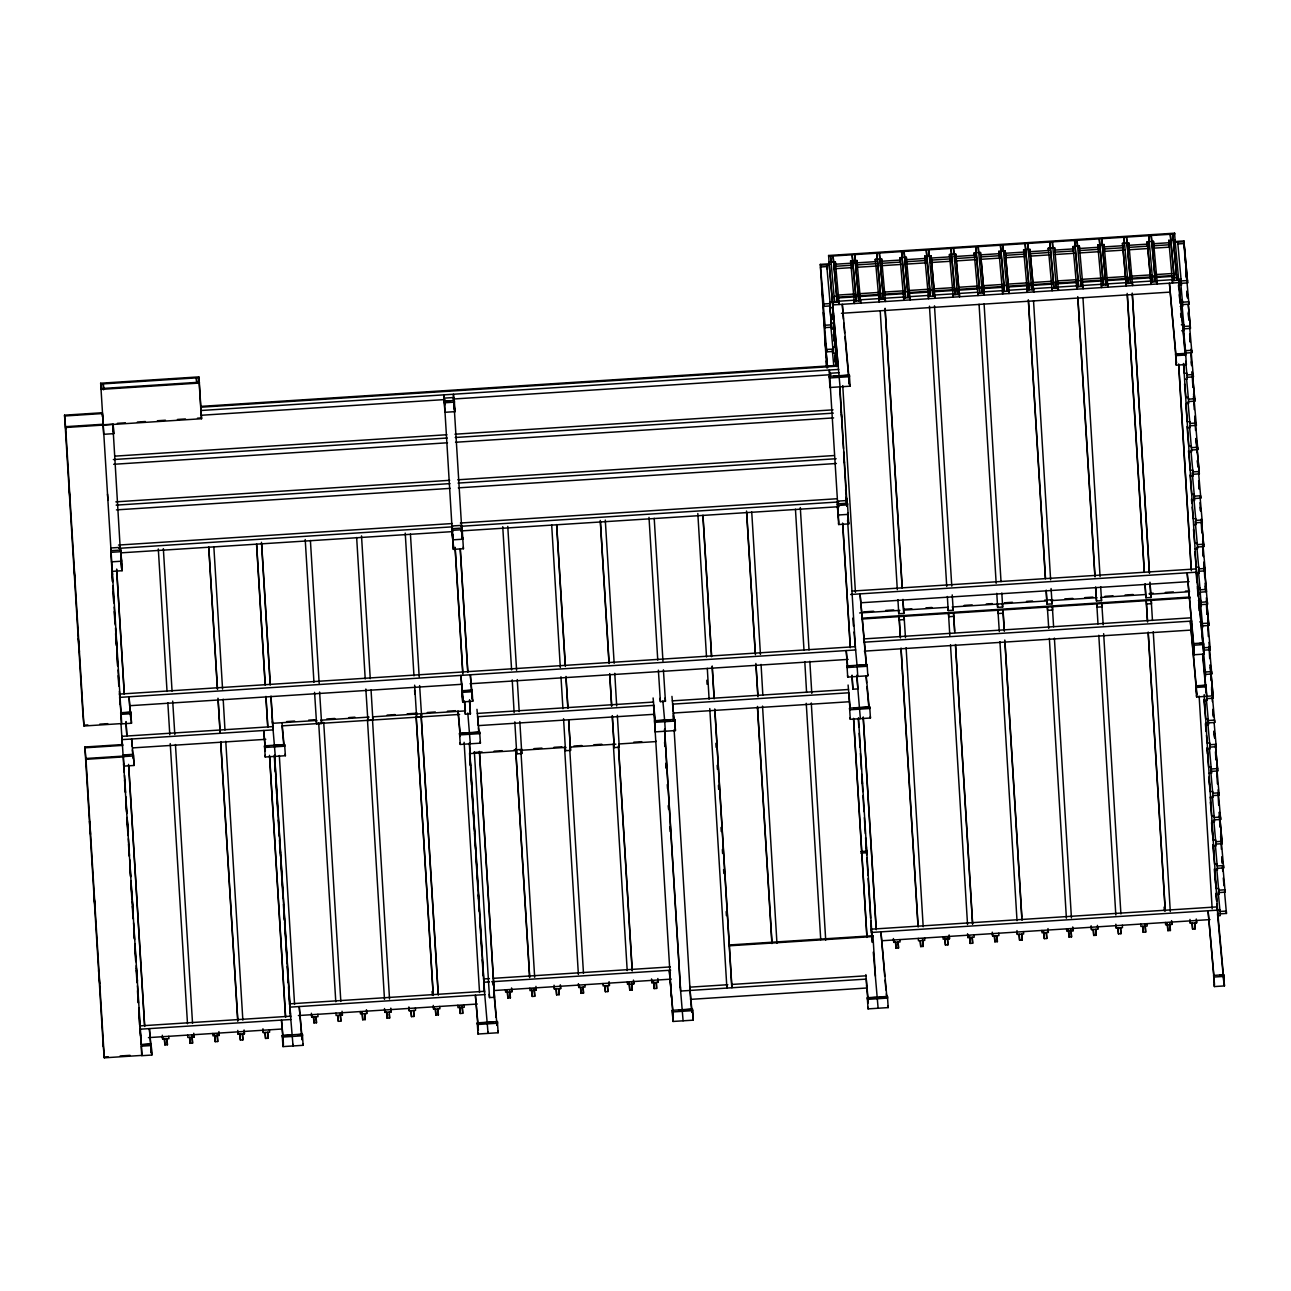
<?xml version="1.0" encoding="UTF-8"?>
<svg xmlns="http://www.w3.org/2000/svg" width="1291" height="1291" viewBox="0 0 1291 1291"><rect width="100%" height="100%" fill="white"/><g stroke="black" fill="none" stroke-linecap="round" stroke-linejoin="round"><path stroke-width="1.5" d="M828.612 255.489L1174.616 233.171L1174.681 233.994L828.677 256.296L828.612 255.489L829.193 264.623M832.711 302.514L839.005 302.11L839.15 304.482L835.342 261.847L829.048 262.251L833.405 313.81M850.608 260.863L856.901 260.459L860.71 303.095L860.564 300.722L854.271 301.126L854.416 303.498L850.608 260.863L850.753 263.235M875.33 259.265L881.624 258.862L885.432 301.513L885.287 299.125L878.993 299.528L879.139 301.916L875.33 259.265L875.476 261.637M900.037 257.667L906.33 257.264L910.139 299.915L909.994 297.527L903.7 297.947L903.845 300.319L900.037 257.667L900.182 260.056M924.905 258.458L924.759 256.086L931.053 255.683L934.862 298.318L931.053 255.683M949.611 256.861L949.466 254.488L955.76 254.085L959.568 296.72L955.76 254.085M974.334 255.279L974.189 252.891L980.482 252.487L984.291 295.139L980.482 252.487M999.04 253.681L998.895 251.293L1005.189 250.89L1008.997 293.541M1023.763 252.084L1023.618 249.712L1029.911 249.308L1033.72 291.944L1029.911 249.308M1048.324 248.114L1054.618 247.711L1058.426 290.362L1058.281 287.974L1052.004 288.377L1052.149 290.765L1048.324 248.114L1048.486 250.486M1073.047 246.516L1079.341 246.113L1083.149 288.764L1083.004 286.376L1076.71 286.796L1076.855 289.168L1073.047 246.516L1073.192 248.905M1097.77 244.935L1104.047 244.515L1107.856 287.167L1107.71 284.795L1101.433 285.198L1101.578 287.57L1097.77 244.935L1097.915 247.307M1122.476 243.337L1128.77 242.934L1132.578 285.569L1132.433 283.197L1126.139 283.6L1122.476 243.337L1126.285 285.989L1126.139 283.6M1147.199 241.74L1153.476 241.336L1157.301 283.988L1157.139 281.599L1150.862 282.003L1147.199 241.74L1151.007 284.391L1150.862 282.003M1168.904 242.724L1168.758 240.352L1175.052 239.948L1185.332 353.669L1175.891 354.283L1169.42 283.197L1176.44 363.207L1175.891 354.283M826.676 367.854L820.301 264.381L829.742 263.767M1175.117 241.498L1183.928 240.933L1184.008 241.756L1175.197 242.321M829.823 264.59L820.382 265.204L820.301 264.381M833.712 264.332L875.895 261.621M881.931 261.234L900.005 260.072M906.024 259.669L926.115 258.378M930.133 258.119L950.224 256.828M954.243 256.57L976.335 255.15M980.353 254.892L1000.444 253.585M1004.463 253.326L1026.555 251.906M1030.573 251.648L1048.647 250.486M1054.666 250.099L1072.756 248.921M1078.776 248.534L1098.867 247.243M1102.885 246.984L1122.976 245.693M1126.995 245.435L1149.087 244.015M1153.105 243.757L1169.178 242.708M826.789 266.575L820.495 266.979L823.997 306.338L830.291 305.935M1177.828 243.951L1184.121 243.547L1187.478 280.518L1187.623 282.907L1181.33 283.31M833.905 266.398L851.979 265.22M855.998 264.962L876.089 263.671M882.108 263.283L900.182 262.121M906.217 261.734L926.309 260.443M930.327 260.169L950.402 258.878M956.437 258.49L976.529 257.199M980.531 256.941L1000.622 255.65M1004.64 255.392L1024.731 254.085M1028.749 253.827L1048.841 252.536M1054.86 252.148L1072.934 250.987M1078.969 250.599L1099.061 249.292M1103.063 249.034L1123.154 247.743M1129.189 247.356L1149.264 246.065M1153.283 245.806L1169.356 244.774M834.051 268.77L852.125 267.608M856.143 267.35L876.234 266.043M880.252 265.785L902.344 264.365M906.363 264.106L926.454 262.815M930.472 262.557L952.564 261.137M956.583 260.879L976.674 259.572M980.692 259.313L1000.767 258.022M1004.785 257.764L1024.876 256.473M1028.895 256.215L1048.986 254.908M1055.005 254.521L1075.096 253.23M1079.115 252.971L1099.206 251.68M1105.225 251.293L1125.316 250.002M1129.335 249.744L1149.41 248.437M1153.428 248.179L1169.501 247.146M836.52 295.155L854.594 293.993M858.612 293.735L878.703 292.428M882.721 292.169L902.812 290.878M908.832 290.491L928.923 289.2M934.942 288.813L953.032 287.651M959.052 287.248L979.143 285.957M983.161 285.698L1003.236 284.407M1007.254 284.149L1027.346 282.858M1031.364 282.6L1051.455 281.293M1057.474 280.905L1077.565 279.614M1081.584 279.356L1101.675 278.065M1105.693 277.807L1125.768 276.516M1131.804 276.113L1151.895 274.822M1155.913 274.563L1171.97 273.531M836.746 296.284L833.082 256.021L837.117 302.239L836.746 296.284L834.228 296.446L834.599 302.401L830.565 256.183L830.936 262.121M855.804 295.058L856.159 300.997L852.141 254.795L855.804 295.058L858.321 294.897L858.676 300.835L854.658 254.634L858.321 294.897M880.51 293.46L880.882 299.415L876.847 253.197L880.51 293.46L883.028 293.299L883.399 299.254L879.365 253.036L883.028 293.299M905.233 291.879L905.588 297.818L901.57 251.6L905.233 291.879L907.751 291.718L908.106 297.656L904.087 251.438L907.751 291.718M929.94 290.281L930.311 296.22L926.276 250.018L929.94 290.281L932.457 290.12L932.828 296.059M954.662 288.684L955.017 294.638L950.999 248.421L954.662 288.684L957.18 288.522L957.535 294.477L953.516 248.259L953.871 254.198M979.369 287.086L979.74 293.041L975.706 246.823L979.369 287.086L981.886 286.925L982.257 292.879L978.223 246.662L978.594 252.616M1004.091 285.505L1004.446 291.443L1000.428 245.225L1004.091 285.505L1006.609 285.343L1006.964 291.282L1002.946 245.064L1003.301 251.019M1028.798 283.907L1029.169 289.846L1025.135 243.644L1028.798 283.907L1031.315 283.746L1031.687 289.684L1027.652 243.483L1028.023 249.421M1053.521 282.309L1053.892 288.264L1049.857 242.046L1053.521 282.309L1056.038 282.148L1056.393 288.103L1052.375 241.885L1052.73 247.824M1078.227 280.728L1078.598 286.667L1074.564 240.449L1078.227 280.728L1080.745 280.55L1081.116 286.505L1077.081 240.287L1077.452 246.242M1102.95 279.13L1103.321 285.069L1099.287 238.867L1102.95 279.13L1105.467 278.969L1105.822 284.908L1101.917 240.675M1130.174 277.371L1126.51 237.108L1130.545 283.326L1130.174 277.371L1127.656 277.533L1128.027 283.487L1123.993 237.27L1124.364 243.208M1154.896 275.774L1151.233 235.511L1155.267 281.728L1154.896 275.774L1152.379 275.935L1152.75 281.89L1148.716 235.672L1149.087 241.627M1173.955 274.547L1174.31 280.502L1170.292 234.284L1173.955 274.547L1176.472 274.386L1176.827 280.341L1172.793 234.123L1176.472 274.386M836.713 297.204L854.787 296.042M858.337 295.817L880.462 294.38M882.899 294.235L905.007 292.799M908.622 292.573L929.1 291.25M933.119 290.991L1003.43 286.457M1007.19 286.215L1027.539 284.908M1031.331 284.666L1053.65 283.229M1057.49 282.971L1077.759 281.664M1081.632 281.422L1101.852 280.115M1107.775 279.727L1172.163 275.58M838.295 297.931L854.384 296.898M858.402 296.64L880.543 295.203M884.561 294.945L904.668 293.654M908.703 293.396L928.81 292.089M934.845 291.701L977.093 288.99M983.129 288.603L1003.252 287.296M1007.27 287.038L1027.394 285.747M1031.412 285.489L1053.537 284.052M1057.571 283.794L1077.678 282.503M1081.697 282.245L1101.82 280.938M1107.856 280.55L1150.103 277.839M1156.139 277.452L1172.228 276.403M1172.309 277.968L1176.327 277.71M838.585 301.223L854.69 300.174M858.709 299.915L878.816 298.624M884.851 298.237L904.975 296.946M908.993 296.688L929.117 295.381M933.135 295.123L953.258 293.832M959.294 293.444L977.4 292.266M1003.543 290.588L983.435 291.879L983.064 288.603L983.306 292.621M1007.577 290.33L1027.684 289.023L1027.458 285.731L1027.701 289.749M1033.72 288.635L1051.826 287.473M1057.862 287.086L1077.985 285.795M1082.003 285.537L1126.252 282.681M1132.288 282.293L1150.394 281.115M1156.429 280.728L1172.535 279.695M934.716 295.946L928.423 296.349L928.568 298.721L924.759 256.086M959.423 294.348L953.129 294.751L953.291 297.14L949.466 254.488M984.145 292.75L977.852 293.154L977.997 295.542L974.189 252.891M1008.852 291.169L1002.574 291.572L1002.72 293.945L998.895 251.293M1033.575 289.571L1027.281 289.975L1027.426 292.347L1023.618 249.712M1187.478 280.518L1181.184 280.922L1177.715 242.159M832.856 304.902L1178.861 282.6M832.921 307.548L830.403 307.71L830.032 301.771L832.55 301.61L836.439 366.579M1178.925 285.246L1181.443 285.085L1181.087 279.146L1178.57 279.308L1180.039 303.401M841.442 313.293L1169.356 292.153M829.742 305.531L831.339 323.04L833.857 322.879L832.437 307.306M821.802 288.248L825.304 327.607L831.598 327.204M1182.637 304.579L1188.93 304.176L1188.785 301.787L1182.491 302.191L1180.716 282.729M831.356 325.09L831.711 328.979L834.228 328.818L833.873 324.929M1180.232 306.516L1182.75 306.354L1182.378 300.416L1179.861 300.577L1179.328 294.735M100.666 383.217L198.814 376.891L199.379 383.056L101.231 389.382L100.666 383.217L121.709 723.573L83.963 726.01L82.769 712.132M100.746 384.04L198.879 377.714M101.15 388.559L199.298 382.233L201.557 418.736L65.68 427.499M1181.346 324.816L1183.863 324.654L1184.234 330.609L1181.717 330.77M1184.121 328.818L1190.415 328.414L1190.27 326.042L1183.976 326.445L1181.846 303.078M823.287 312.487L826.789 351.846L833.082 351.442M835.713 353.072L833.195 353.234L832.824 347.279L835.342 347.118L833.566 327.656M82.914 714.504L64.55 415.169L102.296 412.733L103.425 425.062M200.831 406.391L838.343 365.288M64.631 415.992L102.376 413.556M200.912 407.214L838.424 366.111M201.218 410.49L838.73 369.404M444.265 398.128L453.69 397.531M829.58 373.293L839.021 372.696M201.509 415.25L444.846 399.565M452.883 399.048L830.968 374.68M1185.606 353.056L1191.9 352.653L1191.754 350.281L1185.461 350.684L1183.508 329.27M444.233 401.146L454.287 400.5L454.448 402.147L444.378 402.792L444.233 401.146L444.814 410.667L444.959 412.297L455.029 411.651L454.287 400.5M829.242 376.327L849.365 375.036L849.526 376.682L829.387 377.973L829.242 376.327L829.968 387.494L850.107 386.187L849.365 375.036M1185.622 353.363L1175.568 354.008L1176.295 365.159L1186.364 364.514L1185.348 348.893M453.351 549.369L452.044 528.697L462.113 528.051L463.421 548.723L453.351 549.369L443.959 394.852L444.556 401.42L450.22 401.065M833.663 376.343L848.752 375.374L849.3 384.282L844.992 336.903M103.345 424.239L65.599 426.675L83.963 726.01M117.368 423.335L125.372 422.819M137.395 422.044L145.399 421.528M157.421 420.753L165.426 420.237M177.448 419.462L185.468 418.946M197.475 418.171L201.477 417.913M103.086 424.787L113.156 424.142L113.737 433.647L103.667 434.309L102.941 423.141M1175.714 355.654L1185.784 355.009L1185.364 350.958M1187.091 377.311L1193.384 376.891L1193.239 374.519L1186.945 374.923L1185.703 361.302M1184.686 379.247L1187.204 379.086L1186.832 373.147L1184.331 373.309L1183.444 363.578M115.077 456.126L446.896 434.728M454.948 434.212L833.034 409.844M113.366 459.548L447.202 438.02M455.239 437.504L833.324 413.136M113.656 464.292L447.493 442.781M455.529 442.264L833.615 417.897M1188.575 401.549L1194.869 401.146L1194.724 398.758L1188.43 399.177L1186.671 379.699M1186.171 403.502L1188.688 403.325L1188.333 397.386L1185.816 397.547L1184.573 383.927M1190.06 425.788L1196.354 425.385L1196.208 423.012L1189.915 423.416L1187.978 402.001M1187.655 427.741L1190.173 427.579L1189.818 421.624L1187.3 421.786L1185.703 404.277M115.851 501.844L449.704 480.317M457.74 479.8L833.808 455.562M116.158 505.136L449.994 483.609M458.047 483.092L836.116 458.725M116.448 509.88L450.285 488.369M458.337 487.853L836.407 463.485M1191.545 450.026L1197.838 449.623L1197.693 447.251L1191.399 447.654L1189.527 426.401M1189.14 451.979L1191.658 451.818L1191.303 445.879L1188.785 446.04L1187.01 426.579M1193.045 474.281L1199.323 473.878L1199.178 471.489L1192.9 471.893L1190.947 450.494M118.498 545.06L452.35 523.533M460.387 523.016L836.455 498.778M1190.625 476.218L1193.142 476.056L1192.787 470.118L1190.27 470.279L1188.495 450.817M846.864 500.537L837.423 501.15L837.714 504.442M118.804 548.336L452.641 526.825M460.693 526.308L838.763 501.941M112.075 571.364L122.129 570.719L120.821 550.047L110.752 550.692L112.688 581.854M837.375 503.861L847.429 503.216L847.59 504.862L837.52 505.507L837.375 503.861L838.682 524.533L848.752 523.888L847.429 503.216M841.49 504.184L847.154 503.829L846.509 498.132M110.897 552.338L120.967 551.693M452.189 530.343L462.259 529.697L462.113 528.051M120.838 552.855L452.931 531.585M460.709 530.94L839.069 506.685M111.478 561.859L121.548 561.198L121.402 559.568M452.77 539.848L462.84 539.202L462.694 537.556M838.101 515.012L848.171 514.367L848.026 512.721M1194.53 498.52L1200.808 498.116L1200.662 495.744L1194.385 496.147L1192.255 472.78M1192.109 500.472L1194.627 500.311L1194.272 494.356L1191.754 494.518L1189.979 475.056M1196.015 522.758L1202.308 522.355L1202.147 519.983L1195.869 520.386L1193.739 497.035M1193.61 524.711L1196.111 524.549L1195.756 518.595L1193.239 518.756L1192.174 507.089M1197.499 547.013L1203.793 546.609L1203.648 544.221L1197.354 544.624L1195.224 521.274M1195.095 548.949L1197.612 548.788L1197.241 542.849L1194.724 543.011L1193.481 529.391M852.318 591.068L1196.305 568.895L1203.632 652.181L1198.774 598.879M1198.984 571.251L1205.278 570.848L1205.132 568.46L1198.839 568.879L1196.886 547.465M850.608 594.489L1196.612 572.187L1197.16 581.111L1196.854 577.819M1196.579 573.204L1199.097 573.026L1198.726 567.088L1196.208 567.249L1194.788 551.677M861.21 602.752L1189.108 581.628M1197.483 588.163L1200.001 588.002L1200.356 593.957L1197.838 594.118M1200.259 592.166L1206.536 591.762L1206.391 589.39L1200.114 589.793L1198.597 572.591M863.566 611.886L873.62 611.24M885.691 610.449L893.743 609.933M903.797 609.287L911.849 608.771M925.921 607.867L931.957 607.48M964.151 605.398L972.188 604.882M986.276 603.978L992.311 603.591M1004.382 602.8L1012.434 602.284M1026.506 601.38L1032.542 600.993M1044.613 600.218L1052.665 599.686M1064.736 598.911L1072.773 598.395M1084.843 597.62L1092.896 597.104M1104.967 596.329L1113.02 595.797M1125.09 595.022L1133.127 594.505M1149.216 593.473L1153.25 593.215M1165.321 592.44L1173.358 591.907M1185.428 591.133L1189.463 590.875M859.612 612.967L899.843 610.369M903.878 610.11L948.127 607.254M952.161 606.996L1046.694 600.912L1047.066 604.188L1052.1 603.865L1051.068 588.535M1050.729 600.638L1096.995 597.668M1101.013 597.41L1145.278 594.554M1149.297 594.296L1189.527 591.698M898.488 610.465L898.778 613.741L903.813 613.419L902.958 599.363M947.917 607.27L948.207 610.562L953.242 610.24L952.209 594.909M997.346 604.091L997.636 607.367L1002.671 607.044L1001.816 593.005M1095.591 587.679L1096.495 600.993L1101.53 600.67L1100.674 586.63M1145.02 584.484L1145.924 597.814L1150.959 597.491L1150.103 583.435M862.114 618.179L1190.012 597.039M862.194 619.002L1190.092 597.862M900.279 636.689L899.036 616.614L899.343 619.906L904.378 619.583L904.071 616.291L905.475 637.657M954.791 632.461L953.807 616.404L948.772 616.727L948.482 613.435L949.821 635.511M1004.35 631.283L1003.236 613.209L998.201 613.532L997.911 610.256L999.315 631.606M1147.425 620.761L1146.198 600.686L1146.489 603.978L1151.524 603.655L1151.233 600.363L1152.46 620.438M1198.435 600.622L1200.953 600.46L1201.324 606.415L1198.806 606.576M1201.211 604.624L1207.505 604.22L1207.359 601.848L1201.066 602.251L1200.178 592.521M863.501 638.932L1191.415 617.792M863.808 642.224L1191.706 621.084M1199.742 621.907L1202.26 621.729L1202.615 627.684M1202.518 625.893L1208.812 625.49L1208.65 623.117L1202.373 623.521L1200.598 604.059M119.288 694.106L855.352 646.662L847.59 519.983M855.643 649.954L119.595 697.398L121.015 713.019L130.456 712.406L130.778 717.764M864.357 651.148L1190.254 630.137M130.197 705.677L462.017 684.278M470.069 683.762L848.155 659.394M130.746 712.083L120.676 712.729L121.419 723.896L131.488 723.25L130.746 712.083L131.488 723.25M472.038 690.088L461.968 690.733L462.549 700.255L462.711 701.901L472.764 701.239L472.038 690.088L472.183 691.734L462.13 692.379L462.711 701.901M846.993 665.914L867.116 664.623L867.262 666.269L847.138 667.56L846.993 665.914L847.719 677.081L867.842 675.774L867.116 664.623M1203.373 642.95L1193.304 643.596L1194.046 654.763L1204.1 654.101L1203.373 642.95L1203.519 644.596L1193.465 645.242M462.307 691.008L462.856 699.932L460.887 675.403L462.307 691.008L471.748 690.411L472.296 699.319L471.941 695.429M853.303 665.817L847.638 666.172L846.218 650.567L847.477 667.286M1199.307 643.515L1203.083 643.273M120.838 714.375L130.891 713.729M1204.003 650.148L1210.296 649.744L1210.151 647.356L1203.858 647.759L1201.905 626.361M83.883 725.187L87.869 724.929M99.778 724.17L107.734 723.654M286.57 721.588L294.606 721.072M308.678 720.152L314.714 719.765M326.784 718.99L334.821 718.474M348.893 717.57L354.928 717.183M387.09 715.101L395.143 714.585M407.198 713.81L417.251 713.165M427.305 712.519L435.341 711.986M447.412 711.212L455.449 710.695M316.795 720.459L272.562 723.315L270.949 696.801M320.83 720.2L369.081 717.086M373.099 716.828L465.583 710.873M282.648 725.832L459.58 714.423M272.869 726.607L121.887 736.338L142.042 1055.392L104.297 1057.829L103.102 1043.935M316.295 720.491L316.585 723.783L321.62 723.46L319.603 692.024M367.564 717.183L367.87 720.475L372.889 720.152L371.05 689.991M416.315 714.052L416.622 717.328L421.657 717.005L419.623 685.569M464.453 700.852L465.373 714.197L470.408 713.875L469.553 699.787M477.331 713.423L653.472 702.062M660.104 698.334L660.395 701.626L665.43 701.303L663.413 669.851M672.353 700.852L848.494 689.491M851.995 675.871L852.899 689.216L857.934 688.894L856.998 675.064M122.177 739.614L273.159 729.883M1205.487 674.386L1211.781 673.983L1211.636 671.594L1205.342 672.014L1203.809 654.65M103.248 1046.323L84.883 746.989L122.629 744.552M84.964 747.812L122.71 745.375M132.666 747.892L265.768 739.323M850.059 709.517L849.349 701.739L673.192 713.052L673.724 718.926M123.855 764.466L124.001 766.112L134.07 765.466L133.328 754.315L123.274 754.961L124.307 771.421M264.51 745.859L284.633 744.552L284.778 746.198L264.655 747.489L264.51 745.859L265.236 757.01L285.376 755.719L284.633 744.552M459.531 733.288L479.655 731.981L479.816 733.627L459.677 734.918L459.531 733.288L460.258 744.439L480.397 743.148L479.655 731.981M674.677 719.41L654.553 720.717L655.279 731.868L675.419 730.577L674.677 719.41L675.419 730.577M849.575 708.146L869.698 706.839L869.86 708.485L849.72 709.792L849.575 708.146L850.301 719.297L870.441 718.006L869.698 706.839M1196.047 687.457L1206.117 686.812L1205.955 685.166L1195.902 685.811L1196.628 696.979L1213.12 695.849L1213.266 698.221L1206.972 698.625M123.597 755.235L129.261 754.864M268.931 745.859L265.155 746.117L263.735 730.496L265.349 751.12M274.596 745.504L284.02 744.891L282.019 722.944M670.303 719.991L655.199 720.975L653.101 697.963M853.997 708.162L869.101 707.178L866.229 675.709M123.678 756.058L85.932 758.495L104.297 1057.829M123.42 756.607L133.489 755.945M654.698 722.347L674.838 721.056M86.013 759.318L123.758 756.881M1204.568 700.577L1207.085 700.416L1205.955 685.166M474.136 752.475L482.108 751.959M494.082 751.184L502.07 750.684M514.044 749.91L522.032 749.393M534.006 748.619L541.978 748.102M553.952 747.328L561.94 746.811M573.914 746.053L581.886 745.536M593.86 744.762L601.848 744.245M633.784 742.196L641.756 741.68M470.134 752.734L470.214 753.557L516.11 750.604M520.112 750.345L566.007 747.376M569.993 747.118L615.888 744.165M619.89 743.906L655.796 741.599L655.731 740.776M516.448 750.571L516.755 753.863L521.79 753.541L519.821 721.556M565.216 747.441L565.506 750.716L570.541 750.394L568.702 720.41M612.257 716.311L614.258 747.586L619.293 747.247L617.34 715.279M1208.457 722.879L1214.75 722.46L1214.605 720.088L1208.311 720.491L1206.359 699.093M1206.052 724.816L1208.57 724.654L1208.198 718.716L1205.681 718.877L1203.906 699.415M1209.941 747.118L1216.235 746.714L1216.09 744.326L1209.796 744.729L1207.666 721.379M1207.537 749.054L1210.054 748.893L1209.683 742.954L1207.166 743.116L1206.456 735.337M1211.426 771.356L1217.72 770.953L1217.574 768.581L1211.281 768.984L1209.328 747.57M1209.022 773.309L1211.539 773.148L1211.168 767.193L1208.65 767.354L1207.763 757.623M1212.911 795.595L1219.204 795.191L1219.059 792.819L1212.765 793.223L1210.635 769.872M1210.506 797.548L1213.024 797.386L1212.652 791.448L1210.135 791.609L1209.086 779.925M1214.395 819.85L1220.689 819.446L1220.544 817.058L1214.25 817.461L1212.378 796.224M1211.991 821.786L1214.508 821.625L1214.137 815.686L1211.62 815.847L1210.393 802.227M860.694 851.56L866.664 851.172M860.774 853.109L866.729 852.722L865.938 843.217M1215.88 844.088L1222.174 843.685L1222.028 841.312L1215.735 841.716L1213.782 820.301M1213.475 846.041L1215.993 845.879L1215.622 839.925L1213.12 840.086L1211.523 822.577M1217.365 868.327L1223.658 867.923L1223.513 865.551L1217.219 865.954L1215.347 844.701M1214.96 870.279L1217.478 870.118L1217.123 864.163L1214.605 864.325L1212.83 844.863M1218.849 892.581L1225.143 892.162L1224.998 889.789L1218.704 890.193L1216.767 868.795M1216.445 894.518L1218.962 894.356L1218.607 888.418L1216.09 888.579L1214.315 869.117M871.49 932.457L1217.51 910.155M872.942 935.717L729.189 944.98L729.27 945.803L873.023 936.54L872.942 935.717L875.443 976.19M1220.156 913.85L1226.45 913.447L1226.305 911.059L1220.011 911.462L1218.236 892M1217.752 915.787L1220.269 915.626L1219.898 909.687L1217.381 909.848L1216.848 904.007M882.108 940.736L1210.006 919.595M893.404 938.541L893.759 942.365L900.053 941.962L899.908 939.59M949.337 936.395L949.482 938.783L943.188 939.186L943.043 936.798M967.556 933.748L967.895 937.589L974.189 937.185L974.043 934.813M992.263 932.167L992.618 935.991L998.911 935.588L998.766 933.215M1016.985 930.569L1017.324 934.41L1023.618 934.006L1023.473 931.618M1048.195 930.02L1048.34 932.409L1042.047 932.812L1041.902 930.44M1072.902 928.439L1073.047 930.811L1066.769 931.214L1066.608 928.842M1091.121 925.792L1091.476 929.617L1097.77 929.213L1097.624 926.841M1115.844 924.195L1116.199 928.035L1122.476 927.632L1122.331 925.244M1171.76 922.064L1171.905 924.437L1165.628 924.84L1165.483 922.468M1189.979 919.418L1190.334 923.259L1196.628 922.839L1196.483 920.467M895.486 942.446L896.002 948.191L898.52 948.03L898.165 942.091M920.209 940.849L920.725 946.593L923.243 946.432L922.871 940.493M944.738 937.331L945.432 945.012L947.949 944.851L947.594 938.896M969.46 935.749L970.154 943.414L972.672 943.253L972.301 937.298M994.344 936.072L994.877 941.817L997.378 941.655L997.023 935.717M1019.067 934.474L1019.583 940.235L1022.101 940.074L1021.73 934.119M1043.596 930.972L1044.306 938.638L1046.807 938.476L1046.452 932.522M1068.319 929.375L1069.013 937.04L1071.53 936.879L1071.159 930.94M1093.203 929.698L1093.735 935.442L1096.253 935.281L1095.881 929.342M1117.925 928.1L1118.442 933.861L1120.959 933.7L1120.588 927.745M1142.632 926.518L1143.164 932.263L1145.682 932.102L1145.311 926.147M1167.177 923L1167.871 930.666L1170.388 930.504L1170.017 924.566M1192.061 923.323L1192.594 929.084L1195.111 928.923L1194.74 922.968M483.399 978.965L489.434 978.578M493.452 978.32L670.368 966.911M489.354 981.886L483.689 982.257L488.079 1033.381L487.917 1031.735M491.742 981.741L670.675 970.203M494.292 990.52L671.223 979.127M289.491 1003.865L484.512 991.294M511.769 989.406L511.914 991.778L505.62 992.182L505.475 989.81M536.136 987.825L536.281 990.213L530.004 990.617L529.843 988.228M554.033 985.211L554.372 989.035L560.665 988.632L560.52 986.259M578.4 983.629L578.755 987.47L585.049 987.066L584.904 984.694M609.271 983.113L609.417 985.501L603.123 985.904L602.978 983.516M633.655 981.547L633.8 983.92L627.507 984.323L627.361 981.951M651.535 978.917L651.89 982.758L658.184 982.354L658.039 979.966M484.819 994.586L289.797 1007.158L293.057 1045.952L292.896 1044.306M489.224 994.296L489.515 997.588L494.55 997.265L479.558 752.669M507.169 990.342L507.863 998.008L510.381 997.846L510.026 991.908M531.553 988.777L532.247 996.442L534.764 996.281L534.393 990.326M556.098 989.116L556.631 994.861L559.148 994.699L558.777 988.761M580.482 987.55L580.998 993.295L583.516 993.134L583.161 987.195M604.866 985.969L605.382 991.73L607.9 991.569L607.528 985.614M629.056 982.483L629.766 990.149L632.283 989.987L631.912 984.049M653.44 980.918L654.134 988.583L656.651 988.422L656.296 982.467L656.651 988.422M689.797 987.163L727.834 984.71M731.836 984.452L865.954 975.802M298.382 1015.549L477.315 1004.027M139.622 1025.925L290.62 1016.195M311.373 1013.241L311.712 1017.082L318.006 1016.679L317.86 1014.29M342.244 1012.725L342.389 1015.113L336.096 1015.517L335.95 1013.128M366.612 1011.16L366.757 1013.532L360.479 1013.935L360.334 1011.563M384.508 1008.529L384.847 1012.37L391.141 1011.966L390.995 1009.578M408.876 1006.964L409.231 1010.805L415.524 1010.385L415.379 1008.013M433.26 1005.399L433.615 1009.223L439.892 1008.82L439.747 1006.447M139.928 1029.217L290.911 1019.487M313.439 1017.163L313.971 1022.908L316.489 1022.746L316.117 1016.792M337.822 1015.581L338.355 1021.342L340.856 1021.181L340.501 1015.226M362.029 1012.096L362.723 1019.761L365.24 1019.6L364.869 1013.661M386.574 1012.434L387.106 1018.196L389.624 1018.034L389.253 1012.079M410.958 1010.869L411.474 1016.614L413.991 1016.453L413.636 1010.514M435.341 1009.304L435.858 1015.049L438.375 1014.887L438.004 1008.949M459.531 1005.802L460.241 1013.483L462.759 1013.322L462.388 1007.367M148.417 1037.625L281.535 1029.04M162.295 1035.253L162.634 1039.094L168.927 1038.69L168.782 1036.302M193.957 1034.688L194.102 1037.06L187.808 1037.464L187.663 1035.092M219.115 1033.058L219.26 1035.447L212.967 1035.85L212.821 1033.462M237.786 1030.396L238.125 1034.22L244.419 1033.817L244.273 1031.444M262.944 1028.766L263.299 1032.606L269.593 1032.203L269.448 1029.815M141.009 1044.548L151.079 1043.903L151.225 1045.549L151.822 1055.054L141.752 1055.699L141.171 1046.194L151.225 1045.549M282.245 1035.447L302.384 1034.139L302.53 1035.785L282.406 1037.093L282.245 1035.447L282.987 1046.598L303.111 1045.307L302.384 1034.139M477.267 1022.875L497.406 1021.568L497.551 1023.214L477.428 1024.521L477.267 1022.875L478.009 1034.026L498.132 1032.735L497.406 1021.568M672.304 1010.304L692.428 1009.013L692.573 1010.643L693.154 1020.164L673.031 1021.455L672.304 1010.304L673.031 1021.455M867.326 997.733L887.45 996.442L887.595 998.072L867.471 999.379L867.326 997.733L868.052 1008.884L888.192 1007.593L887.45 996.442M1213.637 975.415L1223.707 974.753L1223.852 976.399L1213.798 977.045L1213.637 975.415L1214.379 986.566L1224.449 985.921L1223.707 974.753M150.789 1044.209L149.369 1028.604L151.337 1053.133L150.789 1044.209L141.348 1044.822L140.106 1031.17M283.439 1044.629L281.47 1020.084L282.907 1035.705L292.331 1035.092M297.995 1034.72L301.771 1034.478L302.094 1039.836M478.283 1030.057L475.378 995.183L477.928 1023.134L493.017 1022.149M678.614 1010.191L691.815 1009.336L689.684 985.969M865.841 974.608L867.972 997.991L875.524 997.507M879.284 997.265L886.836 996.765L880.93 931.86L884.706 976.19M1219.64 975.318L1223.416 975.076L1223.965 984L1217.494 913.786M672.45 1011.95L692.573 1010.643M164.36 1039.158L164.893 1044.919L167.41 1044.758L167.039 1038.803M189.535 1037.544L190.051 1043.289L192.569 1043.128L192.214 1037.189M214.516 1033.994L215.226 1041.676L217.743 1041.514L217.372 1035.56M239.868 1034.301L240.384 1040.046L242.902 1039.884L242.53 1033.946M265.026 1032.671L265.543 1038.432L268.06 1038.271L267.705 1032.316M104.232 1057.006L108.202 1056.748M120.111 1055.973L130.052 1055.328M1184.267 245.919L1187.623 282.907M1185.767 268.706L1186.445 276.919M1187.01 282.326L1188.93 304.176M1187.074 291.008L1187.607 296.833M1188.317 304.628L1190.27 326.042M1187.042 291.427L1187.575 297.269M1188.285 305.063L1190.415 328.414M1188.382 313.293L1188.882 319.571M1189.624 326.93L1191.9 352.653M1189.882 337.548L1190.237 341.437M1190.931 349.216L1193.384 376.891M1191.367 361.787L1191.722 365.676M1192.238 371.518L1194.724 398.758M1192.222 371.953L1194.869 401.146M1193.562 393.82L1196.354 425.385M1194.869 416.105L1195.369 422.383M1195.756 425.836L1197.838 449.623M1196.176 438.407L1196.709 444.249M1197.064 448.138L1199.178 471.489M1196.144 438.843L1196.676 444.685M1197.031 448.574L1199.323 473.878M1181.087 281.196L1181.443 285.085M1197.483 460.709L1197.983 466.971M1198.548 472.377L1200.808 498.116M1198.79 482.995L1199.291 489.273M1200.033 496.632L1202.308 522.355M1200.275 507.25L1200.63 511.139M1201.34 518.917L1203.648 544.221M1201.308 519.353L1203.793 546.609M1202.647 541.219L1205.278 570.848M1186.203 362.868L1186.364 364.514M1185.251 355.622L1178.715 280.212L1172.422 280.615L1172.567 283.003L1168.758 240.352M1203.067 552.758L1203.422 556.615M1203.938 562.392L1206.391 589.39M1178.457 285.004L1178.796 288.894M1203.906 562.844L1207.505 604.22M1205.294 586.13L1205.649 590.035M1206.359 597.814L1208.65 623.117M1206.504 600.186L1208.812 625.49M1206.778 610.385L1207.133 614.274M1207.666 620.116L1210.296 649.744M1208.973 642.402L1211.781 673.983M1210.28 664.704L1213.12 695.849M1210.248 665.139L1213.266 698.221M1211.587 687.006L1212.297 694.784M1212.443 697.172L1214.75 722.46M1212.895 709.292L1213.395 715.569M1214.137 722.928L1216.235 746.714M1173.535 279.631L1173.229 276.339L1173.471 280.357M1214.202 731.594L1214.734 737.435M1215.444 745.214L1217.574 768.581M1214.347 733.982L1214.702 737.871M1215.412 745.649L1217.72 770.953M1198.742 569.137L1199.097 573.026M1215.686 755.832L1216.041 759.737M1216.751 767.516L1219.204 795.191M1191.464 499.294L1191.819 503.2M1218.058 789.818L1220.689 819.446M1219.366 812.104L1222.028 841.312M1219.333 812.539L1222.174 843.685M1220.689 834.406L1221.173 840.683M1221.56 844.136L1223.658 867.923M1203.954 652.455L1204.1 654.101M1197.338 583.08L1198.419 594.925M1196.079 572.752L1196.951 582.386M1221.996 856.708L1222.496 862.969M1222.867 866.439L1225.143 892.162M1197.725 592.843L1198.08 596.732M1202.809 654.004L1206.698 696.333M1223.287 877.977L1223.997 885.755M1224.53 891.597L1226.45 913.447M1176.149 363.513L1176.295 365.159M1202.631 655.053L1206.036 692.444M1211.184 769.242L1211.539 773.148M1205.391 723.654L1206.101 731.432M1206.891 747.892L1207.408 753.734M1218.607 890.467L1218.962 894.356M1223.416 975.076L1217.203 906.879L871.199 929.181L872.393 942.301M1224.288 984.275L1224.449 985.921M1193.885 653.117L1194.046 654.763M1215.977 894.276L1216.509 900.117M1196.483 695.333L1196.628 696.979M1214.524 984.613L1208.069 910.768L1214.202 979.256M1214.234 984.92L1214.379 986.566M1196.273 919.014L1196.628 922.839M1194.578 923.162L1195.111 928.923M1150.959 597.491L1149.926 582.16M1171.566 920.612L1171.905 924.437M1169.694 922.839L1170.388 930.504M1164.079 907.121L1164.434 910.962M1101.804 238.706L1105.467 278.969M1144.972 924.437L1145.682 932.102M1077.194 285.844L1076.888 282.551L1077.13 286.57M1101.239 597.394L1101.53 600.67M1101.788 603.559L1102.094 606.835L1097.06 607.157L1096.769 603.881L1097.995 623.956M1120.443 927.939L1120.959 933.7M1097.415 925.389L1097.77 929.213M1095.72 929.536L1096.253 935.281M1032.784 288.7L1032.493 285.408L1032.735 289.426M1051.81 600.573L1052.1 603.865M1072.708 926.97L1073.047 930.811M1070.836 929.213L1071.53 936.879M1008.836 291.621L1005.189 250.89M1047.985 928.568L1048.34 932.409M1046.291 932.715L1046.807 938.476M1002.381 603.768L1002.671 607.044M1003.236 613.209L1002.929 609.917L1004.172 629.992M1021.584 934.313L1022.101 940.074M996.862 935.91L997.378 941.655M928.794 249.857L932.651 294.138M928.891 295.397L928.6 292.105L928.842 296.123M952.952 606.948L953.242 610.24M953.807 616.404L953.5 613.112L954.614 631.17M972.139 937.508L972.672 943.253M949.127 934.942L949.482 938.783M947.255 937.169L947.949 944.851M879.461 298.576L879.171 295.3L879.413 299.318M903.813 613.419L902.893 600.089M922.549 938.767L923.243 946.432M849.946 384.54L850.107 386.187M848.752 375.374L842.297 304.289L843.378 319.135M843.733 323.073L844.637 332.949M898.003 942.285L898.52 948.03M867.697 674.144L867.842 675.774M866.342 665.978L860.032 593.876L866.503 664.962L857.063 665.575L854.013 632.009M829.112 263.8L840.038 386.832M870.295 716.36L870.441 718.006M833.098 310.534L838.069 365.159M866.067 676.758L866.6 682.665M866.955 686.586L868.924 708.226M832.985 315.198L833.341 319.087M841.07 409.328L841.377 412.62M832.34 314.036L832.695 317.925M841.361 414.088L841.667 417.364M834.002 340.227L833.47 334.385L833.938 341.163M835.229 353.847L836.294 365.531M835.245 355.896L835.777 361.738M843.862 454.916L844.169 458.208M834.954 358.624L835.309 362.513M844.153 459.677L844.459 462.969M829.677 305.354L831.452 324.832L825.159 325.235L825.304 327.607M830.807 325.719L832.937 349.07L826.643 349.474L826.789 351.846M845.605 489.741L845.686 490.564M846.283 497.132L847.106 506.169L839.892 386.767M848.607 522.242L848.752 523.888M846.525 502.764L846.831 506.056L843.652 451.785M847.542 513.866L848.252 521.661L847.703 512.753M832.292 349.958L833.776 365.692M857.046 665.268L857.789 676.436M852.754 618.179L853.48 626.087M888.03 1005.947L888.192 1007.593M885.061 980.111L885.949 989.955M886.32 993.892L886.675 997.83M829.887 376.585L829.29 370.017L838.488 516.916M830.129 382.217L830.436 385.509M856.788 676.306L860.371 718.651M829.823 385.848L829.968 387.494M824.771 336.741L827.596 367.87M824.917 339.113L827.386 366.37M826.256 360.98L826.756 367.257M837.665 506.782L838.262 513.35M837.391 506.653L838.811 522.274M861.71 774.245L862.501 783.75M838.537 522.887L838.682 524.533M865.793 840.844L866.439 847.961M873.281 952.129L878.122 1008.239M847.574 675.435L847.719 677.081M848.09 685.021L850.22 708.404M850.156 717.651L850.301 719.297M866.568 985.485L868.165 1003.01M867.907 1007.254L868.052 1008.884M731.642 984.452L731.932 987.744L714.924 710.244M726.607 984.791L726.898 988.067L709.776 708.549M671.949 696.382L674.063 719.749M665.139 698.011L665.43 701.303M693.154 1020.164L692.428 1009.013M690.588 998.782L691.831 1012.418M664.623 720.055L665.349 731.222L665.204 729.576M662.864 700.884L664.639 720.362M680.26 986.582L683.1 1020.81M653.472 704.967L653.827 708.791M654.166 712.632L655.215 724.138M655.134 730.222L655.279 731.868M673.321 1017.566L669.287 970.299L673.273 1015.904M657.829 978.513L658.184 982.354M619.002 743.971L619.293 747.247M633.445 980.095L633.8 983.92M631.573 982.322L632.283 989.987M609.078 981.66L609.417 985.501M607.367 985.808L607.9 991.569M570.541 750.394L568.653 721.12M582.999 987.389L583.516 993.134M560.31 984.807L560.665 988.632M558.616 988.954L559.148 994.699M521.483 750.249L521.79 753.541M535.943 986.372L536.281 990.213M534.071 988.599L534.764 996.281M511.559 987.938L511.914 991.778M509.687 990.181L510.381 997.846M454.868 410.005L455.029 411.651M454.238 406.455L454.545 409.731L453.399 394.239L462.081 534.296M461.662 529.778L462.372 537.589L461.533 525.372L452.092 525.986L452.399 529.278M463.275 547.077L463.421 548.723M461.5 530.891L462.21 538.702M480.236 741.502L480.397 743.148M476.96 709.308L479.042 732.32L460.177 733.546L458.176 711.583M478.38 727.817L478.896 733.578M472.619 699.609L472.764 701.239M471.748 690.411L470.327 674.79L471.586 691.524M470.408 713.875L469.488 700.529M497.987 1031.089L498.132 1032.735M452.044 528.697L452.947 538.186M452.06 531.505L453.48 547.11L452.721 534.619M493.485 985.485L493.13 981.644L493.356 985.211M493.824 989.309L497.019 1025.49M493.856 992.489L496.115 1017.405M496.47 1021.246L496.825 1025.086M467.794 712.971L470.327 743.794M469.746 756.252L470.553 765.757M473.91 824.045L474.701 833.534M478.315 894.195L478.864 900.957M478.525 898.003L478.929 902.522M460.177 736.467L457.966 710.954M460.112 742.793L460.258 744.439M477.864 1032.38L478.009 1034.026M462.049 1005.641L462.759 1013.322M421.35 713.729L421.657 717.005M437.859 1009.142L438.375 1014.887M432.065 991.504L432.42 995.345M413.475 1010.708L413.991 1016.453M372.599 716.86L372.889 720.152M390.786 1008.126L391.141 1011.966M389.269 1014.193L389.624 1018.034M366.418 1009.707L366.757 1013.532M364.724 1013.855L365.24 1019.6M321.33 720.168L321.62 723.46M342.034 1011.273L342.389 1015.113M340.162 1013.5L340.856 1021.181M315.956 1016.985L316.489 1022.746M285.214 754.073L285.376 755.719M282.035 725.865L283.842 745.827M302.965 1043.661L303.111 1045.307M301.771 1034.478L299.222 1006.544L301.949 1039.416M272.401 721.556L275.306 756.365M275.645 775.988L275.967 779.554M279.663 843.394L280.308 850.511M279.808 845.766L280.454 852.883M284.085 915.545L284.407 919.095M284.601 922.032L285.021 927.422M265.091 755.364L265.236 757.01M282.842 1044.952L282.987 1046.598M267.544 1032.51L268.06 1038.271M200.993 412.571L201.557 418.736M196.781 382.394L196.377 377.876L196.619 381.846M244.08 1029.976L244.419 1033.817M242.385 1034.139L242.902 1039.884M218.905 1031.606L219.26 1035.447M217.033 1033.833L217.743 1041.514M193.747 1033.236L194.102 1037.06M191.875 1035.463L192.569 1043.128M113.737 433.647L113.124 424.4M112.946 428.451L113.253 431.727M166.878 1038.997L167.41 1044.758M120.547 550.66L120.241 547.368L110.8 547.981L111.107 551.273M120.725 555.679L121.08 559.584M122.129 570.719L120.821 550.047M120.741 558.745L121.628 568.508L120.757 554.226M103.667 388.397L103.264 383.879L103.619 389.834M130.456 712.406L129.035 696.785L129.584 705.709M129.762 707.662L130.649 717.425M134.07 765.466L133.328 754.315M132.344 749.877L133.054 757.688M107.524 494.114L107.992 500.069M112.236 571.122L112.559 574.689M116.012 636.253L117.142 649.308M151.822 1055.054L151.079 1043.903M127.212 818.817L128.325 831.872M131.779 893.437L132.892 906.508M136.346 968.072L137.475 981.128M64.55 415.169L65.744 429.048M69.133 489.434L70.247 502.489M73.7 564.054L74.813 577.125M78.267 638.69L79.397 651.745M84.883 746.989L86.077 760.867M89.466 821.237L90.58 834.309M94.033 895.873L95.001 906.556M94.178 898.246L95.147 908.929M98.6 970.493L99.73 983.564M1203.809 562.263L1204.745 577.142M1205.116 583.161L1205.6 591.181M1206.391 604.414L1207.004 614.451M1207.698 625.312L1208.36 636.528M1208.973 646.565L1209.715 658.62M1210.28 667.463L1211.071 680.696M1211.555 688.732L1211.926 694.752M1212.12 697.576L1212.362 701.594M1212.862 709.63L1213.282 716.828M1214.137 730.884L1214.589 737.726M1215.444 751.782L1215.928 759.802M1216.719 773.035L1217.413 783.895M1218.026 793.933L1218.688 805.148M1219.301 815.186L1220.043 827.241M1220.608 836.084L1221.399 849.317M1221.883 857.353L1222.254 863.372M1222.448 866.196L1222.755 871.393M1183.928 240.933L1185.283 263.025M1185.735 269.867L1186.219 277.888M1187.074 291.944L1187.446 297.963M1188.317 312.019L1188.801 320.039M1189.657 334.095L1190.157 342.131M1190.899 354.17L1191.561 365.401M1192.255 376.246L1192.916 387.478M1193.481 396.321L1194.272 409.554M1194.837 418.413L1195.563 430.452M1196.063 438.488L1196.918 452.528M1197.419 460.564L1197.79 466.584M1198.645 480.639L1199.129 488.66M1200.001 502.715L1200.485 510.752M1201.227 522.79L1201.84 532.828M1202.502 544.06L1203.244 556.098M1205.229 670.223L1205.6 676.177M1206.101 692.621L1205.665 685.489L1196.224 686.102L1190.318 621.181L1196.773 695.01L1196.337 687.877M1198.677 604.64L1199.049 610.659M1204.196 694.623L1217.946 917.288M1180.652 313.439L1180.894 317.441M1183.605 363.529L1197.144 582.419M1197.386 586.437L1197.87 594.473M1204.39 700.739L1205.003 710.76M1205.746 722.782L1206.23 730.803M1207.343 748.861L1208.069 760.883M1209.054 776.924L1209.554 784.944M1210.28 796.967L1211.023 809.005M1211.765 821.028L1212.62 835.067M1213.233 845.089L1213.976 857.127M1214.718 869.15L1215.573 883.189M1216.187 893.211L1216.671 901.231M1174.616 233.171L1175.23 242.918M1178.699 363.933L1191.367 570.703M1199.129 696.027L1212.168 908.816M1178.651 364.675L1191.19 569.428M1153.476 241.336L1153.621 243.709M1192.222 923.13L1192.594 929.084M1190.189 920.87L1190.334 923.259M1132.385 294.38L1149.49 573.398M1153.25 631.751L1170.292 911.511M1132.207 293.089L1149.313 572.123M1128.77 242.934L1128.915 245.306M1167.516 924.727L1167.871 930.666M1146.489 603.978L1147.602 622.052M1148.215 632.074L1165.321 911.107M1127.35 294.703L1144.326 571.719M1145.069 583.758L1145.924 597.814M1148.167 632.816L1165.144 909.832M1127.172 293.412L1144.278 572.446M1147.053 923.662L1147.199 926.034L1140.905 926.438L1140.76 924.066M1104.047 244.515L1104.192 246.904M1142.793 926.325L1143.164 932.263M1101.917 605.56L1103.208 624.909M1103.644 633.671L1120.911 913.963M1082.955 297.559L1100.061 576.593M1079.341 246.113L1079.486 248.501M1118.087 927.906L1118.442 933.861M1077.92 297.882L1095.026 576.916M1095.639 586.953L1096.495 600.993M1098.786 635.269L1115.827 915.029M1077.743 296.607L1094.849 575.625M1116.053 925.647L1116.199 928.035M1054.618 247.711L1054.763 250.083M1093.364 929.504L1093.735 935.442M1091.331 927.245L1091.476 929.617M1053.601 626.813L1052.359 606.738L1052.665 610.03L1047.63 610.353L1047.34 607.06L1048.744 628.41M1054.392 638.125L1071.433 917.885M1033.526 300.738L1050.632 579.772M1068.641 931.101L1069.013 937.04M1028.491 301.077L1045.468 578.094M1046.21 590.132L1047.066 604.188M1049.357 638.448L1066.398 918.208M1028.314 299.786L1045.42 578.82M1046.162 590.858L1046.775 600.896M1043.935 932.683L1044.306 938.638M1004.963 641.32L1022.052 920.338M984.097 303.934L1001.025 581.676M1004.785 640.029L1021.762 917.062M1019.212 934.281L1019.583 940.235M999.928 641.643L1017.018 920.661M979.062 304.256L996.168 583.29M996.781 593.327L997.636 607.367M1017.179 932.021L1017.324 934.41M994.506 935.878L994.877 941.817M992.472 933.619L992.618 935.991M955.534 644.499L972.623 923.533M934.49 305.838L951.774 586.146M955.469 645.226L972.575 924.259M928.923 251.826L929.165 255.796M969.783 937.476L970.154 943.414M950.499 644.822L967.54 924.582M929.455 306.161L946.739 586.469M947.352 596.507L948.207 610.562M967.75 935.217L967.895 937.589M906.33 257.264L906.476 259.652M945.077 939.057L945.432 945.012M924.614 937.992L924.759 940.364L918.466 940.784L918.321 938.396M885.11 308.291L902.215 587.324M906.104 647.695L923.194 926.712M885.061 309.017L902.167 588.05M881.624 258.862L881.769 261.234M920.354 940.655L920.725 946.593M899.343 619.906L900.456 637.98M901.07 648.017L918.159 927.035M880.204 310.631L897.31 589.664M897.923 599.686L898.778 613.741M901.005 648.744L917.982 925.76M856.901 260.459L857.046 262.831M895.647 942.252L896.002 948.191M893.614 939.993L893.759 942.365M835.342 261.847L835.487 264.219M863.243 716.957L876.282 929.746M842.749 385.589L855.433 592.359M863.195 717.683L876.105 928.455M839.779 388.236L843.475 448.574M846.202 497.406L846.718 505.911M858.45 717.699L872.377 942.414M858.337 719.281L858.822 727.317M859.193 733.336L860.064 747.392M860.419 753.411L861.404 769.468M861.775 775.488L862.759 791.561M863.001 795.563L863.986 811.636M864.357 817.655L865.341 833.712M865.599 837.73L866.697 854.868M866.907 857.676L867.988 875.427M868.149 878.558L870.57 918.03M870.763 920.822L871.49 932.667M832.275 314.956L832.582 319.022M834.744 355.219L835.18 361.286M831.339 323.04L831.711 328.979M842.797 524.324L850.317 646.985M852.044 675.145L852.899 689.216M826.918 268.754L826.676 264.784L830.145 303.546L823.852 303.966L823.997 306.338M842.62 523.049L850.269 647.727M853.593 718.345L866.971 936.717M853.545 719.071L866.923 937.444M867.972 997.991L868.181 1001.558M849.349 701.707L848.8 692.783L672.643 704.144L673.095 711.276M800.307 507.573L809.037 649.97M809.828 661.266L811.797 693.364M811.281 702.966L825.707 940.09M795.45 509.187L804.003 650.293M804.793 661.605L806.585 692.412M806.246 703.288L820.737 939.703M751.733 511.994L760.447 654.392M761.061 664.413L762.852 695.22M762.529 706.112L776.956 943.237M746.698 512.333L755.413 654.715M756.042 664.736L757.995 696.833M746.521 511.042L755.251 653.44M755.864 663.461L757.817 695.542M757.494 706.435L771.986 942.85M757.43 707.161L771.921 943.56M702.966 515.174L711.599 655.941M712.212 665.995L714.181 698.173M702.917 515.916L711.551 656.683M712.164 666.737L714.133 698.899M714.746 708.969L731.69 985.453M715.86 743.309L716.102 747.328M717.199 765.353L717.457 769.355M718.425 785.38L718.684 789.398M721.007 827.466L721.249 831.469M722.363 849.494L722.605 853.496M723.589 869.537L723.831 873.539M726.171 911.607L726.413 915.609M697.818 513.495L706.516 657.006M707.307 668.335L709.098 699.238M706.839 680.244L707.081 684.262M673.273 715.779L673.466 720.523M674.128 729.818L690.637 999.363L866.794 988.002L866.245 979.094L680.664 991.052L664.687 730.432M654.214 518.32L662.961 661.089M664.51 729.141L680.357 987.76M664.558 742.373L664.946 746.472M665.866 763.255L666.172 768.468M667.269 784.621L667.528 788.623M669.868 826.773L670.061 831.517M665.849 763.594L666.091 767.58M649.002 517.368L657.764 660.137M658.378 670.19L660.395 701.626M654.004 712.309L671.465 997.298M653.779 982.629L654.134 988.583M651.745 980.385L651.89 982.758M605.285 520.095L614.161 663.3M614.774 673.305L616.678 705.983M618.583 747.441L632.235 970.267M618.405 746.166L632.187 970.993M629.395 984.21L629.766 990.149M600.428 521.709L609.126 663.622M609.739 673.628L611.692 705.596M612.305 715.601L614.258 747.586M600.25 520.418L608.949 662.348M609.675 674.338L611.644 706.306M613.306 743.761L627.2 970.59M605.011 985.775L605.382 991.73M556.695 524.533L565.393 666.446M566.007 676.436L567.975 708.42M556.647 525.243L565.216 665.155M566.071 679.147L567.798 707.129M569.702 748.586L583.484 973.414M580.643 987.357L580.998 993.295M551.677 524.856L560.31 667.479M560.972 676.758L562.941 708.743M563.554 718.748L565.506 750.716M564.538 746.892L578.384 974.463M578.61 985.098L578.755 987.47M556.26 988.922L556.631 994.861M554.226 986.663L554.372 989.035M507.766 526.389L516.594 670.303M517.255 679.582L519.208 711.567M520.951 751.733L534.668 977.287M531.876 990.487L532.247 996.442M502.732 526.712L511.607 669.916M512.22 679.905L514.125 712.6M514.802 721.879L516.755 753.863M515.787 750.039L529.681 976.884M515.609 748.764L529.633 977.61M507.508 992.069L507.863 998.008M479.381 751.394L494.259 993.973M474.346 751.717L489.515 997.588M460.306 548.982L467.826 671.643M460.258 549.724L467.762 672.369M469.537 742.745L470.214 753.557M469.311 743.261L484.577 992.182M469.746 752.605L484.27 988.906M469.553 753.024L470.279 765.063M470.537 769.081L471.522 785.138M471.893 791.157L472.877 807.23M473.119 811.232L474.104 827.289M474.475 833.324L475.459 849.381M475.701 853.399L476.686 869.456M477.057 875.476L477.912 889.531M478.283 895.551L479.268 911.607M479.639 917.627L480.623 933.683M480.865 937.702L481.85 953.759M482.221 959.778L483.205 975.851M455.142 547.303L462.904 673.983M464.631 702.126L465.373 714.197M455.094 548.03L462.727 672.708M444.556 401.42L444.782 404.987M464.115 742.309L479.542 992.505M477.928 1023.134L478.364 1030.266M464.131 1004.866L464.276 1007.254L457.982 1007.658L457.837 1005.269M459.87 1007.529L460.241 1013.483M410.441 534.038L419.188 676.791M421.237 716.134L438.327 995.167M421.06 714.859L438.149 993.892M435.487 1009.11L435.858 1015.049M405.229 533.086L413.975 675.839M414.653 685.166L416.622 717.328M414.605 690.362L414.847 694.38M416.202 716.457L433.292 995.49M416.154 717.183L433.13 994.215M433.453 1006.851L433.615 1009.223M411.119 1010.675L411.474 1016.614M409.086 1008.416L409.231 1010.805M361.512 535.894L370.259 678.663M372.47 719.281L389.527 999.04M386.735 1012.241L387.106 1018.196M356.655 537.492L365.224 678.985M365.837 689.039L367.87 720.475M367.451 719.603L384.492 999.363M384.702 1009.998L384.847 1012.37M362.368 1013.822L362.723 1019.761M323.718 722.427L340.824 1001.445M310.405 540.477L319.167 683.246M337.984 1015.388L338.355 1021.342M318.683 722.75L335.789 1001.768M305.209 539.525L313.955 682.293M314.568 692.347L316.585 723.783M313.6 1016.953L313.971 1022.908M311.567 1014.71L311.712 1017.082M279.324 755.509L294.574 1004.43M261.653 543.592L270.255 684.036M270.997 696.075L272.966 728.172M274.693 756.268L290.669 1017.082M261.476 542.317L270.222 685.101M274.515 754.977L290.378 1013.806M274.289 755.832L275.273 771.905M275.645 777.924L276.629 793.981M276.871 797.999L277.855 814.056M278.227 820.075L279.211 836.132M279.453 840.151L280.437 856.207M280.809 862.227L281.68 876.282M282.051 882.302L283.036 898.358M283.391 904.394L284.375 920.451M284.633 923.646L285.731 941.413M285.973 945.351L287.054 963.118M287.215 966.62L288.264 982.854M288.506 986.808L289.555 1004.753M256.619 543.914L265.22 684.359M265.962 696.398L267.802 726.494M269.658 756.591L285.634 1017.405M256.57 544.641L265.171 685.085M265.914 697.124L267.753 727.22M269.48 755.316L285.456 1016.13M282.907 1035.705L283.342 1042.838M265.188 1032.477L265.543 1038.432M263.154 1030.218L263.299 1032.606M213.838 546.674L222.568 689.12M223.182 699.157L224.973 729.98M225.764 741.292L242.853 1020.164M240.013 1034.107L240.384 1040.046M198.814 376.891L201.073 413.394M208.803 546.997L217.534 689.442M218.147 699.48L220.116 731.577M220.729 741.615L237.818 1020.487M208.755 547.723L217.356 688.168M217.969 698.205L220.067 732.304M220.68 742.341L237.77 1021.213M237.98 1031.848L238.125 1034.22M214.855 1035.721L215.226 1041.676M163.344 548.643L172.058 691.088M172.687 701.126L174.818 734.498M175.447 744.536L192.537 1023.408M189.696 1037.351L190.051 1043.289M158.309 548.965L167.039 691.411M167.83 702.724L169.799 734.821M170.234 743.584L187.502 1023.731M164.522 1038.965L164.893 1044.919M162.488 1036.705L162.634 1039.094M112.93 426.385L120.37 550.999M133.263 758.188L131.617 739.017L132.053 746.15M116.69 569.057L124.307 693.445M126.034 721.54L126.889 735.58M128.729 765.676L144.721 1026.49M116.626 569.783L124.259 694.171M125.969 722.266L126.841 736.306M128.551 764.385L144.544 1025.215M102.296 412.733L102.538 416.767M112.93 585.856L113.963 603.058M114.205 607.077L115.319 625.102M115.512 627.926L116.545 645.145M116.787 649.147L117.836 665.995M118.094 669.997L119.062 686.021M119.369 691.218L120.176 704.063M124.549 775.423L125.582 792.626M125.824 796.644L126.873 813.491M127.131 817.493L128.229 835.519M128.406 838.714L129.455 855.562M129.697 859.564L130.73 876.783M130.972 880.785L132.085 898.81M132.279 901.634L133.312 918.853M133.554 922.855L134.619 939.703M134.861 943.705L135.958 961.747M136.217 965.749L137.185 981.773M137.443 985.791L138.476 1002.994M138.782 1007.819L139.815 1025.038M140.009 1027.862L140.509 1035.866M111.768 571.38L112.382 581.418M113.011 591.456L113.624 601.477M114.237 611.514L114.964 623.553M115.593 633.574L116.319 645.613M116.819 653.649L117.546 665.688M118.175 675.709L118.788 685.747M120.983 723.767L122.467 745.94M123.581 763.998L124.065 772.018M124.565 780.038L125.292 792.077M125.921 802.114L126.534 812.136M127.147 822.173L127.874 834.212M128.503 844.249L129.229 856.288M129.729 864.308L130.456 876.347M131.085 886.368L131.811 898.407M132.311 906.443L133.038 918.482M133.667 928.503L134.28 938.541M134.893 948.578L135.62 960.617M136.249 970.638L136.975 982.677M137.475 990.697L138.202 1002.736M138.831 1012.773L139.557 1024.812M653.779 705.354L477.622 716.715L478.17 725.623L654.327 714.278L653.779 705.354M1193.642 643.87L1187.171 572.784L1194.191 652.794L1193.642 643.87M668.706 809.425L668.448 805.423L668.657 809.441"/></g></svg>
